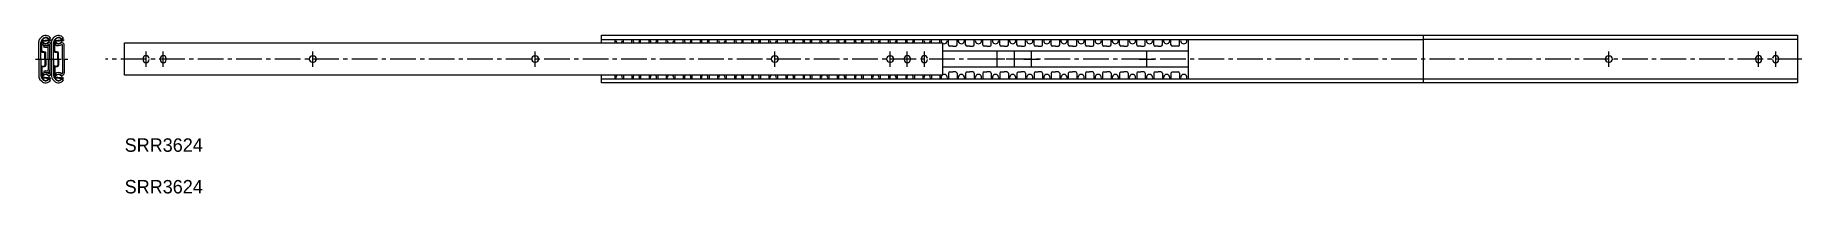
# Model space of a CAD drawing. Extents: x -56 to 1255, y 10 to 128.
import ezdxf

# ---------------------------------------------------------------- set-up
doc = ezdxf.new("R2010")
doc.units = 0
doc.linetypes.add('CENTER', pattern=[2, 1.25, -0.25, 0.25, -0.25])
doc.linetypes.add('CENTER2', pattern=[28.575, 19.05, -3.175, 3.175, -3.175])
doc.layers.get('0').update_dxf_attribs({"linetype": 'CONTINUOUS'})
doc.layers.add('CENTER', color=1, linetype='CENTER')

msp = doc.modelspace()

# ---------------------------------------------------------------- linework, layer by layer
at = {"color": 7, "linetype": 'CONTINUOUS'}
for p, q in [((-53.8, 110), (-53.8, 123)), ((-53.8, 110), (-53.8, 123)), ((-53.1, 124.9), (-51.8, 126.3)), ((-52.3, 110), (-52.3, 122.4)), ((-52, 116.1), (-52, 122.9)), ((-51.6, 124.3), (-50.7, 125.2)), ((-51.4, 116.1), (-51.4, 122.9)), ((-51.1, 123.9), (-45.1, 124.5)), ((-51.1, 123.3), (-45, 123.9)), ((-51, 120.9), (-50.1, 121.8)), ((-50.1, 119.2), (-49.5, 120.2)), ((-48.6, 118.8), (-47.5, 118.8)), ((-48.5, 120), (-47.4, 120)), ((-46.8, 110), (-46.8, 118.1)), ((-46.3, 124.8), (-45, 125.7)), ((-45.6, 110), (-45.6, 120.2)), ((-45.6, 110), (-45.6, 120.2)), ((-45.6, 113.7), (-45.6, 118.1)), ((-45, 124.5), (-45, 123.9)), ((-44.3, 110), (-44.3, 123)), ((-44.3, 110), (-44.3, 123)), ((-44.3, 110), (-44.3, 120.2)), ((-44.3, 110), (-44.3, 120.2)), ((-44.3, 110), (-44.3, 120.2)), ((-43.6, 124.9), (-42.3, 126.3)), ((-42.8, 110), (-42.8, 122.4)), ((-42.5, 116.1), (-42.5, 122.9)), ((-42.1, 124.3), (-41.2, 125.2)), ((-41.9, 116.1), (-41.9, 122.9)), ((-41.6, 123.9), (-35.6, 124.5)), ((-41.6, 123.3), (-35.5, 123.9)), ((-41.5, 120.9), (-40.6, 121.8)), ((-36.8, 124.8), (-35.5, 125.7)), ((-36.1, 110), (-36.1, 120.2)), ((-36.1, 110), (-36.1, 120.2)), ((-36.1, 113.7), (-36.1, 118.1)), ((-35.5, 124.5), (-35.5, 123.9)), ((-34.8, 110), (-34.8, 120.2)), ((10, 122), (617, 122)), ((10, 98), (10, 122)), ((363.9, 127.7), (973.9, 127.7)), ((363.9, 122), (363.9, 127.7)), ((363.9, 124.7), (373.9, 124.7)), ((373.9, 124.7), (799.4, 124.7)), ((373.9, 124.7), (373.9, 122)), ((380.3, 122), (380.3, 124.7)), ((386.6, 122), (386.6, 124.7)), ((393, 122), (393, 124.7)), ((399.3, 122), (399.3, 124.7)), ((405.7, 122), (405.7, 124.7)), ((412, 122), (412, 124.7)), ((418.4, 122), (418.4, 124.7)), ((424.7, 122), (424.7, 124.7)), ((431.1, 122), (431.1, 124.7)), ((437.4, 122), (437.4, 124.7)), ((443.8, 122), (443.8, 124.7)), ((450.1, 122), (450.1, 124.7)), ((456.5, 122), (456.5, 124.7)), ((462.8, 122), (462.8, 124.7)), ((469.2, 122), (469.2, 124.7)), ((475.5, 122), (475.5, 124.7)), ((481.9, 122), (481.9, 124.7)), ((488.2, 122), (488.2, 124.7)), ((494.6, 122), (494.6, 124.7)), ((500.9, 122), (500.9, 124.7)), ((507.3, 122), (507.3, 124.7)), ((513.6, 122), (513.6, 124.7)), ((520, 122), (520, 124.7)), ((526.3, 122), (526.3, 124.7)), ((532.7, 122), (532.7, 124.7)), ((539, 122), (539, 124.7)), ((545.4, 122), (545.4, 124.7)), ((551.7, 122), (551.7, 124.7)), ((558.1, 122), (558.1, 124.7)), ((564.4, 122), (564.4, 124.7)), ((570.8, 122), (570.8, 124.7)), ((577.1, 122), (577.1, 124.7)), ((583.5, 122), (583.5, 124.7)), ((589.8, 122), (589.8, 124.7)), ((596.2, 122), (596.2, 124.7)), ((602.5, 122), (602.5, 124.7)), ((608.9, 122), (608.9, 124.7)), ((615.2, 122), (615.2, 124.7)), ((617, 122), (617, 98)), ((621.6, 120.6), (621.6, 124.7)), ((624.7, 119.6), (622.6, 119.6)), ((624.7, 119.6), (626.9, 119.6)), ((627.9, 120.6), (627.9, 124.7)), ((634.3, 120.6), (634.3, 124.7)), ((637.4, 119.6), (635.3, 119.6)), ((637.4, 119.6), (639.6, 119.6)), ((640.6, 120.6), (640.6, 124.7)), ((647, 120.6), (647, 124.7)), ((650.1, 119.6), (648, 119.6)), ((650.1, 119.6), (652.3, 119.6)), ((653.3, 120.6), (653.3, 124.7)), ((659.7, 120.6), (659.7, 124.7)), ((662.8, 119.6), (660.7, 119.6)), ((662.8, 119.6), (665, 119.6)), ((666, 120.6), (666, 124.7)), ((672.4, 120.6), (672.4, 124.7)), ((675.5, 119.6), (673.4, 119.6)), ((675.5, 119.6), (677.7, 119.6)), ((678.7, 120.6), (678.7, 124.7)), ((685.1, 120.6), (685.1, 124.7)), ((688.2, 119.6), (686.1, 119.6)), ((688.2, 119.6), (690.4, 119.6)), ((691.4, 120.6), (691.4, 124.7)), ((697.8, 120.6), (697.8, 124.7)), ((700.9, 119.6), (698.8, 119.6)), ((700.9, 119.6), (703.1, 119.6)), ((704.1, 120.6), (704.1, 124.7)), ((710.5, 120.6), (710.5, 124.7)), ((713.6, 119.6), (711.5, 119.6)), ((713.6, 119.6), (715.8, 119.6)), ((716.8, 120.6), (716.8, 124.7)), ((723.2, 120.6), (723.2, 124.7)), ((726.3, 119.6), (724.2, 119.6)), ((726.3, 119.6), (728.5, 119.6)), ((729.5, 120.6), (729.5, 124.7)), ((735.9, 120.6), (735.9, 124.7)), ((739, 119.6), (736.9, 119.6)), ((739, 119.6), (741.2, 119.6)), ((742.2, 120.6), (742.2, 124.7)), ((748.6, 120.6), (748.6, 124.7)), ((751.7, 119.6), (749.6, 119.6)), ((751.7, 119.6), (753.9, 119.6)), ((754.9, 120.6), (754.9, 124.7)), ((761.3, 120.6), (761.3, 124.7)), ((764.4, 119.6), (762.3, 119.6)), ((764.4, 119.6), (766.6, 119.6)), ((767.6, 120.6), (767.6, 124.7)), ((774, 120.6), (774, 124.7)), ((777.1, 119.6), (775, 119.6)), ((777.1, 119.6), (779.3, 119.6)), ((780.3, 120.6), (780.3, 124.7)), ((786.7, 120.6), (786.7, 124.7)), ((789.8, 119.6), (787.7, 119.6)), ((792, 119.6), (789.8, 119.6)), ((793, 120.6), (793, 124.7)), ((799.4, 124.7), (799.4, 95.4)), ((799.4, 124.7), (973.9, 124.7)), ((973.9, 127.7), (973.9, 92.4)), ((973.9, 127.7), (1251.9, 127.7)), ((1251.9, 124.7), (973.9, 124.7)), ((1251.9, 127.7), (1251.9, 92.4)), ((-53.8, 110), (-53.8, 97)), ((-53.8, 110), (-53.8, 97)), ((-52.3, 110), (-52.3, 97.6)), ((-51.2, 115.2), (-49.6, 114.9)), ((-51.2, 104.8), (-49.6, 105.1)), ((-51.1, 115.8), (-49.5, 115.5)), ((-49.2, 110), (-49.2, 114.5)), ((-49.2, 110), (-49.2, 105.5)), ((-48.6, 110), (-48.6, 114.5)), ((-48.6, 110), (-48.6, 105.5)), ((-46.8, 110), (-46.8, 101.9)), ((-45.6, 110), (-45.6, 113.7)), ((-45.6, 110), (-45.6, 99.8)), ((-45.6, 110), (-45.6, 99.8)), ((-45.6, 110), (-45.6, 106.3)), ((-45.6, 106.3), (-45.6, 101.9)), ((-44.3, 110), (-44.3, 97)), ((-44.3, 110), (-44.3, 97)), ((-44.3, 110), (-44.3, 99.8)), ((-44.3, 110), (-44.3, 99.8)), ((-44.3, 110), (-44.3, 99.8)), ((-42.8, 110), (-42.8, 97.6)), ((-41.7, 115.2), (-40.1, 114.9)), ((-41.7, 104.8), (-40.1, 105.1)), ((-41.6, 115.8), (-40, 115.5)), ((-39.7, 110), (-39.7, 114.5)), ((-39.7, 110), (-39.7, 105.5)), ((-39.1, 110), (-39.1, 114.5)), ((-39.1, 110), (-39.1, 105.5)), ((-36.1, 110), (-36.1, 113.7)), ((-36.1, 110), (-36.1, 99.8)), ((-36.1, 110), (-36.1, 99.8)), ((-36.1, 110), (-36.1, 106.3)), ((-36.1, 106.3), (-36.1, 101.9)), ((-34.8, 110), (-34.8, 99.8)), ((150.1, 112.2), (149.3, 112.2)), ((149.3, 107.8), (150.1, 107.8)), ((315.2, 112.2), (314.4, 112.2)), ((314.4, 107.8), (315.2, 107.8)), ((493, 112.2), (492.2, 112.2)), ((492.2, 107.8), (493, 107.8)), ((578.7, 112.2), (577.9, 112.2)), ((577.9, 107.8), (578.7, 107.8)), ((799.4, 116), (617, 116)), ((1112.2, 112.2), (1111.4, 112.2)), ((1111.4, 107.8), (1112.2, 107.8)), ((-53.1, 95.1), (-51.8, 93.7)), ((-52, 103.9), (-52, 97.1)), ((-51.6, 95.7), (-50.7, 94.8)), ((-51.4, 103.9), (-51.4, 97.1)), ((-51.1, 104.2), (-49.5, 104.5)), ((-51.1, 96.7), (-45, 96.1)), ((-51.1, 96.1), (-45.1, 95.5)), ((-51, 99.1), (-50.1, 98.2)), ((-50.1, 100.8), (-49.5, 99.8)), ((-48.6, 101.2), (-47.5, 101.2)), ((-48.5, 100), (-47.4, 100)), ((-46.3, 95.2), (-45, 94.3)), ((-45, 95.5), (-45, 96.1)), ((-43.6, 95.1), (-42.3, 93.7)), ((-42.5, 103.9), (-42.5, 97.1)), ((-42.1, 95.7), (-41.2, 94.8)), ((-41.9, 103.9), (-41.9, 97.1)), ((-41.6, 104.2), (-40, 104.5)), ((-41.6, 96.7), (-35.5, 96.1)), ((-41.6, 96.1), (-35.6, 95.5)), ((-41.5, 99.1), (-40.6, 98.2)), ((-36.8, 95.2), (-35.5, 94.3)), ((-35.5, 95.5), (-35.5, 96.1)), ((617, 98), (10, 98)), ((363.9, 92.4), (363.9, 98)), ((363.9, 95.4), (373.9, 95.4)), ((973.9, 92.4), (363.9, 92.4)), ((373.9, 98), (373.9, 95.4)), ((373.9, 95.4), (799.4, 95.4)), ((380.3, 98), (380.3, 95.4)), ((386.6, 98), (386.6, 95.4)), ((393, 98), (393, 95.4)), ((399.3, 98), (399.3, 95.4)), ((405.7, 98), (405.7, 95.4)), ((412, 98), (412, 95.4)), ((418.4, 98), (418.4, 95.4)), ((424.7, 98), (424.7, 95.4)), ((431.1, 98), (431.1, 95.4)), ((437.4, 98), (437.4, 95.4)), ((443.8, 98), (443.8, 95.4)), ((450.1, 98), (450.1, 95.4)), ((456.5, 98), (456.5, 95.4)), ((462.8, 98), (462.8, 95.4)), ((469.2, 98), (469.2, 95.4)), ((475.5, 98), (475.5, 95.4)), ((481.9, 98), (481.9, 95.4)), ((488.2, 98), (488.2, 95.4)), ((494.6, 98), (494.6, 95.4)), ((500.9, 98), (500.9, 95.4)), ((507.3, 98), (507.3, 95.4)), ((513.6, 98), (513.6, 95.4)), ((520, 98), (520, 95.4)), ((526.3, 98), (526.3, 95.4)), ((532.7, 98), (532.7, 95.4)), ((539, 98), (539, 95.4)), ((545.4, 98), (545.4, 95.4)), ((551.7, 98), (551.7, 95.4)), ((558.1, 98), (558.1, 95.4)), ((564.4, 98), (564.4, 95.4)), ((570.8, 98), (570.8, 95.4)), ((577.1, 98), (577.1, 95.4)), ((583.5, 98), (583.5, 95.4)), ((589.8, 98), (589.8, 95.4)), ((596.2, 98), (596.2, 95.4)), ((602.5, 98), (602.5, 95.4)), ((608.9, 98), (608.9, 95.4)), ((615.2, 98), (615.2, 95.4)), ((799.4, 104), (617, 104)), ((621.6, 99.4), (621.6, 95.4)), ((622.6, 100.4), (624.7, 100.4)), ((626.9, 100.4), (624.7, 100.4)), ((627.9, 99.4), (627.9, 95.4)), ((634.3, 99.4), (634.3, 95.4)), ((635.3, 100.4), (637.4, 100.4)), ((639.6, 100.4), (637.4, 100.4)), ((640.6, 99.4), (640.6, 95.4)), ((647, 99.4), (647, 95.4)), ((648, 100.4), (650.1, 100.4)), ((652.3, 100.4), (650.1, 100.4)), ((653.3, 99.4), (653.3, 95.4)), ((659.7, 99.4), (659.7, 95.4)), ((660.7, 100.4), (662.8, 100.4)), ((665, 100.4), (662.8, 100.4)), ((666, 99.4), (666, 95.4)), ((672.4, 99.4), (672.4, 95.4)), ((673.4, 100.4), (675.5, 100.4)), ((677.7, 100.4), (675.5, 100.4)), ((678.7, 99.4), (678.7, 95.4)), ((685.1, 99.4), (685.1, 95.4)), ((686.1, 100.4), (688.2, 100.4)), ((690.4, 100.4), (688.2, 100.4)), ((691.4, 99.4), (691.4, 95.4)), ((697.8, 99.4), (697.8, 95.4)), ((698.8, 100.4), (700.9, 100.4)), ((703.1, 100.4), (700.9, 100.4)), ((704.1, 99.4), (704.1, 95.4)), ((710.5, 99.4), (710.5, 95.4)), ((711.5, 100.4), (713.6, 100.4)), ((715.8, 100.4), (713.6, 100.4)), ((716.8, 99.4), (716.8, 95.4)), ((723.2, 99.4), (723.2, 95.4)), ((724.2, 100.4), (726.3, 100.4)), ((728.5, 100.4), (726.3, 100.4)), ((729.5, 99.4), (729.5, 95.4)), ((735.9, 99.4), (735.9, 95.4)), ((736.9, 100.4), (739, 100.4)), ((741.2, 100.4), (739, 100.4)), ((742.2, 99.4), (742.2, 95.4)), ((748.6, 99.4), (748.6, 95.4)), ((749.6, 100.4), (751.7, 100.4)), ((753.9, 100.4), (751.7, 100.4)), ((754.9, 99.4), (754.9, 95.4)), ((761.3, 99.4), (761.3, 95.4)), ((762.3, 100.4), (764.4, 100.4)), ((766.6, 100.4), (764.4, 100.4)), ((767.6, 99.4), (767.6, 95.4)), ((774, 99.4), (774, 95.4)), ((775, 100.4), (777.1, 100.4)), ((779.3, 100.4), (777.1, 100.4)), ((780.3, 99.4), (780.3, 95.4)), ((786.7, 99.4), (786.7, 95.4)), ((787.7, 100.4), (789.8, 100.4)), ((789.8, 100.4), (792, 100.4)), ((793, 99.4), (793, 95.4)), ((799.4, 95.4), (973.9, 95.4)), ((973.9, 95.4), (1251.9, 95.4)), ((1251.9, 92.4), (973.9, 92.4))]:
    msp.add_line(p, q, dxfattribs=at)
for centre in [(-48.6, 123.7), (-39.1, 123.7), (-48.6, 96.3), (-39.1, 96.3)]:
    msp.add_circle(centre, 2.38, dxfattribs=at)
for centre, radius, start, end in [((-51, 123), 2.79, 137.2011, 179.9998), ((-49.5, 122.4), 2.79, 137.1971, 180.0034), ((-51, 122.9), 1, 95.3513, 179.9995), ((-48.6, 123.3), 4.32, 33.0728, 137.199), ((-51, 122.9), 0.4, 95.3581, 179.9987), ((-48.6, 123.7), 3.68, 229.5011, 310.9179), ((-48.6, 123.3), 2.8, 31.6508, 137.2018), ((-48.6, 123.7), 2.41, 233.9298, 319.4914), ((-48.4, 123.7), 4.9, 249.0227, 267.7341), ((-48.4, 123.7), 3.7, 252.1337, 267.7341), ((-47.5, 118.1), 0.7, 359.9842, 87.7396), ((-47.5, 118.1), 1.9, 0, 87.7343), ((-46.3, 120.2), 2, 0, 104.1126), ((-46.3, 120.2), 0.73, 0.0093, 82.8914), ((-41.5, 123), 2.79, 137.2012, 179.9998), ((-40, 122.4), 2.79, 137.1964, 180.0047), ((-41.5, 122.9), 1, 95.3513, 179.9995), ((-39.1, 123.3), 4.32, 33.0721, 137.1988), ((-41.5, 122.9), 0.4, 95.3574, 179.9987), ((-39.1, 123.7), 3.68, 229.5022, 310.9179), ((-39.1, 123.3), 2.8, 31.6497, 137.2015), ((-39.1, 123.7), 2.41, 233.9299, 319.4979), ((-36.8, 120.2), 2, 0, 104.1079), ((-36.8, 120.2), 0.73, 0.0148, 82.8959), ((377.1, 123.8), 2.38, 159.0752, 229.1393), ((377.1, 123.8), 2.38, 310.8607, 20.9248), ((389.8, 123.8), 2.38, 159.0752, 229.1393), ((389.8, 123.8), 2.38, 310.8607, 20.9248), ((402.5, 123.8), 2.38, 159.0752, 229.1393), ((402.5, 123.8), 2.38, 310.8607, 20.9248), ((415.2, 123.8), 2.38, 159.0752, 229.1393), ((415.2, 123.8), 2.38, 310.8607, 20.9248), ((427.9, 123.8), 2.38, 159.0752, 229.1393), ((427.9, 123.8), 2.38, 310.8607, 20.9248), ((440.6, 123.8), 2.38, 159.0752, 229.1393), ((440.6, 123.8), 2.38, 310.8607, 20.9248), ((453.3, 123.8), 2.38, 159.0752, 229.1393), ((453.3, 123.8), 2.38, 310.8607, 20.9248), ((466, 123.8), 2.38, 159.0752, 229.1393), ((466, 123.8), 2.38, 310.8607, 20.9248), ((478.7, 123.8), 2.38, 159.0752, 229.1393), ((478.7, 123.8), 2.38, 310.8607, 20.9248), ((491.4, 123.8), 2.38, 159.0752, 229.1393), ((491.4, 123.8), 2.38, 310.8607, 20.9248), ((504.1, 123.8), 2.38, 159.0752, 229.1393), ((504.1, 123.8), 2.38, 310.8607, 20.9248), ((516.8, 123.8), 2.38, 159.0752, 229.1393), ((516.8, 123.8), 2.38, 310.8607, 20.9248), ((529.5, 123.8), 2.38, 159.0752, 229.1393), ((529.5, 123.8), 2.38, 310.8607, 20.9248), ((542.2, 123.8), 2.38, 159.0752, 229.1393), ((542.2, 123.8), 2.38, 310.8607, 20.9248), ((554.9, 123.8), 2.38, 159.0752, 229.1393), ((554.9, 123.8), 2.38, 310.8607, 20.9248), ((567.6, 123.8), 2.38, 159.0752, 229.1393), ((567.6, 123.8), 2.38, 310.8607, 20.9248), ((580.3, 123.8), 2.38, 159.0752, 229.1393), ((580.3, 123.8), 2.38, 310.8607, 20.9248), ((593, 123.8), 2.38, 159.0752, 229.1393), ((593, 123.8), 2.38, 310.8607, 20.9248), ((605.7, 123.8), 2.38, 159.0752, 229.1393), ((605.7, 123.8), 2.38, 310.8607, 20.9248), ((618.4, 123.8), 2.38, 159.0752, 229.1393), ((618.4, 123.8), 2.38, 235.0327, 20.9248), ((622.6, 120.6), 1, 180, 270), ((626.9, 120.6), 1, 270, 0), ((631.1, 123.8), 2.38, 159.0752, 20.9248), ((635.3, 120.6), 1, 180, 270), ((639.6, 120.6), 1, 270, 0), ((643.8, 123.8), 2.38, 159.0752, 20.9248), ((648, 120.6), 1, 180, 270), ((652.3, 120.6), 1, 270, 0), ((656.5, 123.8), 2.38, 159.0752, 20.9248), ((660.7, 120.6), 1, 180, 270), ((665, 120.6), 1, 270, 0), ((669.2, 123.8), 2.38, 159.0752, 20.9248), ((673.4, 120.6), 1, 180, 270), ((677.7, 120.6), 1, 270, 0), ((681.9, 123.8), 2.38, 159.0752, 20.9248), ((686.1, 120.6), 1, 180, 270), ((690.4, 120.6), 1, 270, 0), ((694.6, 123.8), 2.38, 159.0752, 20.9248), ((698.8, 120.6), 1, 180, 270), ((703.1, 120.6), 1, 270, 0), ((707.3, 123.8), 2.38, 159.0752, 20.9248), ((711.5, 120.6), 1, 180, 270), ((715.8, 120.6), 1, 270, 0), ((720, 123.8), 2.38, 159.0752, 20.9248), ((724.2, 120.6), 1, 180, 270), ((728.5, 120.6), 1, 270, 0), ((732.7, 123.8), 2.38, 159.0752, 20.9248), ((736.9, 120.6), 1, 180, 270), ((741.2, 120.6), 1, 270, 0), ((745.4, 123.8), 2.38, 159.0752, 20.9248), ((749.6, 120.6), 1, 180, 270), ((753.9, 120.6), 1, 270, 0), ((758.1, 123.8), 2.38, 159.0752, 20.9248), ((762.3, 120.6), 1, 180, 270), ((766.6, 120.6), 1, 270, 0), ((770.8, 123.8), 2.38, 159.0752, 20.9248), ((775, 120.6), 1, 180, 270), ((779.3, 120.6), 1, 270, 0), ((783.5, 123.8), 2.38, 159.0752, 20.9248), ((787.7, 120.6), 1, 180, 270), ((792, 120.6), 1, 270, 0), ((796.2, 123.8), 2.38, 159.0752, 20.9248), ((-51, 116.1), 1, 180, 261.8742), ((-51, 116.1), 0.4, 179.9987, 261.8919), ((-49.6, 114.5), 0.4, 0.0013, 81.8926), ((-49.6, 105.5), 0.4, 278.1056, 0.0013), ((-49.6, 114.5), 1, 0, 81.8735), ((-49.6, 105.5), 1, 278.1265, 0.0005), ((-41.5, 116.1), 1, 180, 261.874), ((-41.5, 116.1), 0.4, 179.9987, 261.8926), ((-40.1, 114.5), 0.4, 0.0013, 81.893), ((-40.1, 105.5), 0.4, 278.1054, 0.0013), ((-40.1, 114.5), 1, 0, 81.8732), ((-40.1, 105.5), 1, 278.1263, 0.0005), ((25.9, 110.4), 2.25, 0, 180), ((25.9, 109.6), 2.25, 180, 0), ((38.6, 110.4), 2.25, 0, 180), ((38.6, 109.6), 2.25, 180, 0), ((149.3, 110), 2.25, 90, 270), ((150.1, 110), 2.25, 270, 90), ((314.4, 110), 2.25, 90, 270), ((315.2, 110), 2.25, 270, 90), ((492.2, 110), 2.25, 90, 270), ((493, 110), 2.25, 270, 90), ((577.9, 110), 2.25, 90, 270), ((578.7, 110), 2.25, 270, 90), ((591, 110.4), 2.25, 0, 180), ((591, 109.6), 2.25, 180, 0), ((603.7, 110.4), 2.25, 0, 180), ((603.7, 109.6), 2.25, 180, 0), ((1111.4, 110), 2.25, 90, 270), ((1112.2, 110), 2.25, 270, 90), ((1222.9, 110.4), 2.25, 0, 180), ((1222.9, 109.6), 2.25, 180, 0), ((1235.6, 110.4), 2.25, 0, 180), ((1235.6, 109.6), 2.25, 180, 0), ((-51, 97), 2.79, 180, 222.8005), ((-49.5, 97.6), 2.79, 180, 222.8007), ((-51, 103.9), 1, 98.1263, 179.9995), ((-51, 97.1), 1, 180, 264.6492), ((-48.6, 96.7), 4.32, 222.8006, 326.9272), ((-51, 103.9), 0.4, 98.1049, 179.9987), ((-51, 97.1), 0.4, 179.9987, 264.6404), ((-48.6, 96.3), 3.68, 49.0811, 130.4993), ((-48.6, 96.7), 2.8, 222.7996, 328.3507), ((-48.4, 96.3), 4.9, 92.2659, 110.9768), ((-48.6, 96.3), 2.41, 40.5068, 126.0686), ((-48.4, 96.3), 3.7, 92.2659, 107.8664), ((-47.5, 101.9), 0.7, 272.2681, 359.9995), ((-47.5, 101.9), 1.9, 272.2682, 0.0003), ((-46.3, 99.8), 2, 255.8877, 0.0003), ((-46.3, 99.8), 0.73, 277.1137, 359.9886), ((-41.5, 97), 2.79, 180, 222.8005), ((-40, 97.6), 2.79, 180, 222.8006), ((-41.5, 103.9), 1, 98.126, 179.9995), ((-41.5, 97.1), 1, 180, 264.6491), ((-39.1, 96.7), 4.32, 222.8007, 326.9282), ((-41.5, 103.9), 0.4, 98.1052, 179.9987), ((-41.5, 97.1), 0.4, 179.9987, 264.6401), ((-39.1, 96.3), 3.68, 49.0811, 130.4979), ((-39.1, 96.7), 2.8, 222.7998, 328.3522), ((-39.1, 96.3), 2.41, 40.5045, 126.0686), ((-36.8, 99.8), 2, 255.8897, 0.0003), ((-36.8, 99.8), 0.73, 277.1083, 0.0007), ((377.1, 96.2), 2.38, 130.8607, 200.9248), ((377.1, 96.2), 2.38, 339.0752, 49.1393), ((389.8, 96.2), 2.38, 130.8607, 200.9248), ((389.8, 96.2), 2.38, 339.0752, 49.1393), ((402.5, 96.2), 2.38, 130.8607, 200.9248), ((402.5, 96.2), 2.38, 339.0752, 49.1393), ((415.2, 96.2), 2.38, 130.8607, 200.9248), ((415.2, 96.2), 2.38, 339.0752, 49.1393), ((427.9, 96.2), 2.38, 130.8607, 200.9248), ((427.9, 96.2), 2.38, 339.0752, 49.1393), ((440.6, 96.2), 2.38, 130.8607, 200.9248), ((440.6, 96.2), 2.38, 339.0752, 49.1393), ((453.3, 96.2), 2.38, 130.8607, 200.9248), ((453.3, 96.2), 2.38, 339.0752, 49.1393), ((466, 96.2), 2.38, 130.8607, 200.9248), ((466, 96.2), 2.38, 339.0752, 49.1393), ((478.7, 96.2), 2.38, 130.8607, 200.9248), ((478.7, 96.2), 2.38, 339.0752, 49.1393), ((491.4, 96.2), 2.38, 130.8607, 200.9248), ((491.4, 96.2), 2.38, 339.0752, 49.1393), ((504.1, 96.2), 2.38, 130.8607, 200.9248), ((504.1, 96.2), 2.38, 339.0752, 49.1393), ((516.8, 96.2), 2.38, 130.8607, 200.9248), ((516.8, 96.2), 2.38, 339.0752, 49.1393), ((529.5, 96.2), 2.38, 130.8607, 200.9248), ((529.5, 96.2), 2.38, 339.0752, 49.1393), ((542.2, 96.2), 2.38, 130.8607, 200.9248), ((542.2, 96.2), 2.38, 339.0752, 49.1393), ((554.9, 96.2), 2.38, 130.8607, 200.9248), ((554.9, 96.2), 2.38, 339.0752, 49.1393), ((567.6, 96.2), 2.38, 130.8607, 200.9248), ((567.6, 96.2), 2.38, 339.0752, 49.1393), ((580.3, 96.2), 2.38, 130.8607, 200.9248), ((580.3, 96.2), 2.38, 339.0752, 49.1393), ((593, 96.2), 2.38, 130.8607, 200.9248), ((593, 96.2), 2.38, 339.0752, 49.1393), ((605.7, 96.2), 2.38, 130.8607, 200.9248), ((605.7, 96.2), 2.38, 339.0752, 49.1393), ((618.4, 96.2), 2.38, 130.8607, 200.9248), ((618.4, 96.2), 2.38, 339.0752, 124.9673), ((622.6, 99.4), 1, 90, 180), ((626.9, 99.4), 1, 0, 90), ((631.1, 96.2), 2.38, 339.0752, 200.9248), ((635.3, 99.4), 1, 90, 180), ((639.6, 99.4), 1, 0, 90), ((643.8, 96.2), 2.38, 339.0752, 200.9248), ((648, 99.4), 1, 90, 180), ((652.3, 99.4), 1, 0, 90), ((656.5, 96.2), 2.38, 339.0752, 200.9248), ((660.7, 99.4), 1, 90, 180), ((665, 99.4), 1, 0, 90), ((669.2, 96.2), 2.38, 339.0752, 200.9248), ((673.4, 99.4), 1, 90, 180), ((677.7, 99.4), 1, 0, 90), ((681.9, 96.2), 2.38, 339.0752, 200.9248), ((686.1, 99.4), 1, 90, 180), ((690.4, 99.4), 1, 0, 90), ((694.6, 96.2), 2.38, 339.0752, 200.9248), ((698.8, 99.4), 1, 90, 180), ((703.1, 99.4), 1, 0, 90), ((707.3, 96.2), 2.38, 339.0752, 200.9248), ((711.5, 99.4), 1, 90, 180), ((715.8, 99.4), 1, 0, 90), ((720, 96.2), 2.38, 339.0752, 200.9248), ((724.2, 99.4), 1, 90, 180), ((728.5, 99.4), 1, 0, 90), ((732.7, 96.2), 2.38, 339.0752, 200.9248), ((736.9, 99.4), 1, 90, 180), ((741.2, 99.4), 1, 0, 90), ((745.4, 96.2), 2.38, 339.0752, 200.9248), ((749.6, 99.4), 1, 90, 180), ((753.9, 99.4), 1, 0, 90), ((758.1, 96.2), 2.38, 339.0752, 200.9248), ((762.3, 99.4), 1, 90, 180), ((766.6, 99.4), 1, 0, 90), ((770.8, 96.2), 2.38, 339.0752, 200.9248), ((775, 99.4), 1, 90, 180), ((779.3, 99.4), 1, 0, 90), ((783.5, 96.2), 2.38, 339.0752, 200.9248), ((787.7, 99.4), 1, 90, 180), ((792, 99.4), 1, 0, 90), ((796.2, 96.2), 2.38, 339.0752, 200.9248)]:
    msp.add_arc(centre, radius, start, end, dxfattribs=at)
at = {"layer": 'CENTER', "color": 1, "linetype": 'CENTER2'}
for p, q in [((-56.3, 110), (-32.3, 110)), ((1254.9, 110), (-4.2, 110)), ((25.9, 104.3), (25.9, 115.7)), ((38.6, 104.3), (38.6, 115.7)), ((149.7, 104.3), (149.7, 115.7)), ((314.8, 104.3), (314.8, 115.7)), ((492.6, 104.3), (492.6, 115.7)), ((578.3, 104.3), (578.3, 115.7)), ((591, 104.3), (591, 115.7)), ((603.7, 104.3), (603.7, 115.7)), ((663.5, 110), (652.1, 110)), ((657.8, 104.3), (657.8, 115.7)), ((676.1, 110), (664.9, 110)), ((670.5, 104.3), (670.5, 115.7)), ((677.5, 110), (688.8, 110)), ((683.2, 104.3), (683.2, 115.7)), ((763.2, 110), (774.5, 110)), ((768.9, 104.3), (768.9, 115.7)), ((1111.8, 104.3), (1111.8, 115.7)), ((1222.9, 104.3), (1222.9, 115.7)), ((1235.6, 104.3), (1235.6, 115.7))]:
    msp.add_line(p, q, dxfattribs=at)

# ---------------------------------------------------------------- texts
at = {"color": 7, "linetype": 'CONTINUOUS'}
for p in [(10, 41), (10, 10)]:
    msp.add_text('SRR3624', height=10, dxfattribs=at).set_placement(p)

doc.saveas('drawing.dxf')
